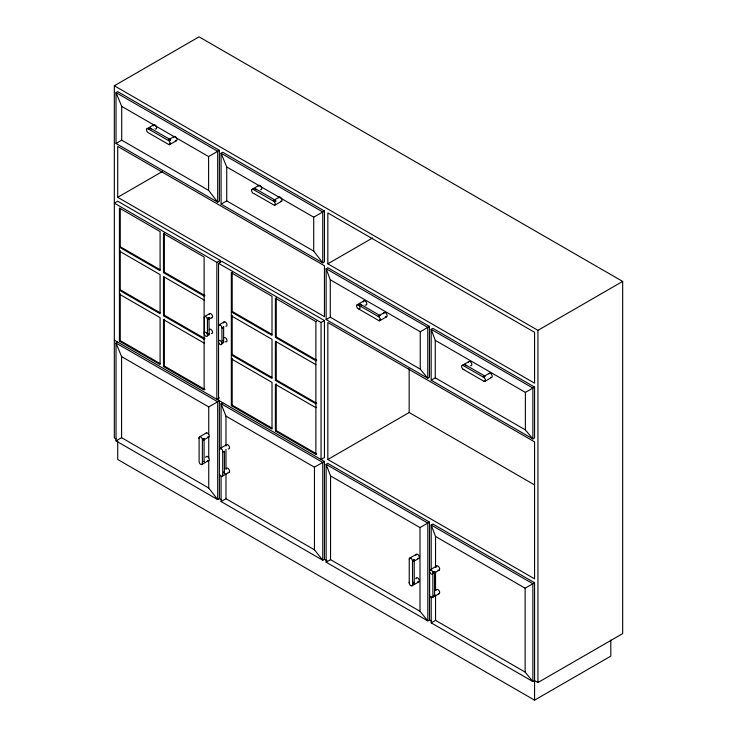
<?xml version="1.0" encoding="UTF-8"?>
<svg xmlns="http://www.w3.org/2000/svg" width="737" height="737" viewBox="0 0 737 737"><rect width="100%" height="100%" fill="white"/><g stroke="black" fill="none" stroke-linecap="round" stroke-linejoin="round"><path stroke-width="1.11" d="M208.976 319.462A2.395 1.382 60 0 0 209.142 319.084L208.976 317.509L207.281 318.485A2.395 1.382 60 0 0 204.969 316.431A2.395 1.382 60 0 0 204.342 318.743L204.342 332.442M209.142 334.745L209.142 333.732L207.447 334.709A2.395 1.382 60 0 0 204.84 332.101A2.395 1.382 60 0 0 204.84 335.307A2.395 1.382 60 0 0 207.447 335.722L209.142 334.745L208.976 317.509M199.11 437.492L199.11 461.979A2.395 1.382 60 0 0 200.74 464.374A2.395 1.382 60 0 0 202.38 463.868L202.38 439.381A2.395 1.382 60 0 0 200.74 436.986A2.395 1.382 60 0 0 199.11 437.492L199.11 438.506M202.38 463.868L202.38 462.854M222.712 452.131L222.712 451.118A2.395 1.382 60 0 0 221.082 448.722A2.395 1.382 60 0 0 219.442 449.229L221.137 448.253M219.442 473.725A2.395 1.382 60 0 0 221.082 476.12A2.395 1.382 60 0 0 222.712 475.614L222.712 474.6M429.56 594.022A2.395 1.382 60 0 0 430.979 597.283A2.395 1.382 60 0 0 432.895 596.445L432.831 572.428A2.395 1.382 60 0 0 431.2 570.033L431.256 569.563L429.56 570.539L429.56 594.529M154.991 128.809A2.395 1.382 60 0 0 156.456 126.727L156.189 126.165A2.395 1.382 60 0 0 153.793 124.783L153.526 125.032A2.395 1.382 60 0 0 153.296 125.88M175.323 140.555A2.395 1.382 60 0 0 176.797 138.464L176.521 137.902A2.395 1.382 60 0 0 174.125 136.52L173.858 136.769A2.395 1.382 60 0 0 173.628 137.616M260.493 189.658A2.395 1.382 60 0 0 261.515 187.382L261.248 186.82A2.395 1.382 60 0 0 258.853 185.438L258.586 185.687A2.395 1.382 60 0 0 258.42 186.056M280.382 201.21A2.395 1.382 60 0 0 281.856 199.119L281.58 198.557A2.395 1.382 60 0 0 279.185 197.175L278.918 197.424A2.395 1.382 60 0 0 278.752 197.802M203.633 440.035L208.986 436.857A2.395 1.382 60 0 0 208.986 434.894L208.718 434.333A2.395 1.382 60 0 0 205.89 433.577M201.947 464.494L208.986 460.33A2.395 1.382 60 0 0 208.986 458.377L208.718 457.815A2.395 1.382 60 0 0 206.876 456.323A2.395 1.382 60 0 0 205.826 457.53M116.022 438.939L114.327 437.962L114.327 85.768L199.054 36.85L622.673 281.423L622.673 633.627L537.946 682.536L534.565 680.583L532.869 681.559L431.2 622.866L431.2 596.39M116.022 143.485L121.716 140.196L121.716 106.386L116.022 92.613L117.717 91.637L219.386 150.33L219.386 201.21L217.691 202.187L116.022 143.485L116.022 92.613L217.691 151.315L217.691 202.187L208.608 190.367L121.716 140.196M147.013 128.689L153.793 124.783M148.653 129.132L150.348 128.155L170.68 139.892L168.985 140.868L148.653 129.132A2.395 1.382 60 0 0 146.525 129.786A2.395 1.382 60 0 0 148.653 132.909L168.985 144.655L170.68 143.669L169.805 143.162M169.049 139.45L174.125 136.52M169.75 144.581L176.521 140.666M117.717 197.295L324.446 316.652L324.446 265.771L117.717 146.423L117.717 197.295L162.352 171.528M208.608 190.367L208.608 156.557L219.386 150.33M159.947 269.631L120.269 246.729L119.422 247.217L160.095 270.7L160.095 231.565L119.422 208.083L119.422 341.102L160.095 364.575L160.095 317.656L119.422 294.174L120.269 293.685L120.269 340.614L159.947 363.516M204.121 296.117L163.485 272.653L163.485 233.518L164.333 233.03L164.333 272.165L204.969 295.629M221.082 204.14L226.729 200.879L226.729 166.958L221.082 153.268L222.777 152.292L324.446 210.994L324.446 261.865L322.751 262.842L221.082 204.14L221.082 153.268L322.751 211.97L322.751 262.842L313.713 251.105L226.729 200.879M252.072 189.345L258.853 185.438M253.27 189.464L254.965 188.488L275.306 200.224L273.611 201.21L253.27 189.464A2.395 1.382 60 0 0 251.639 190.984A2.395 1.382 60 0 0 254.118 193.61L274.459 205.347L281.58 201.321M279.185 197.175L274.109 200.114A2.395 1.382 60 0 1 275.306 200.224M159.947 312.681L120.269 289.77L119.422 290.267L160.095 313.741L160.095 274.606L119.422 251.133M274.459 205.347A2.395 1.382 60 0 0 274.459 201.956L276.154 200.98M163.485 272.653L164.333 272.165M220.234 260.391L117.717 201.21L114.327 203.163L216.844 262.354L220.234 260.391L220.234 262.694M218.539 263.33L221.929 261.377L324.446 320.558L324.446 457.53L321.056 459.483L321.056 322.52L218.539 263.33L218.539 400.292M313.713 251.105L313.713 217.185L324.446 210.994M271.861 428.04L232.192 405.129L232.192 358.394L231.344 358.882L272.008 382.365L272.008 429.1L231.344 405.617L231.344 272.791L232.192 272.303L232.192 311.438L271.861 334.34M117.717 342.088L116.022 343.064L116.022 440.901L217.691 499.594L219.386 498.617L221.082 499.594M119.422 341.102L120.269 340.614M204.121 300.023L163.485 276.568L163.485 315.703L164.333 315.206L204.969 338.67M204.61 316.542L209.695 313.603M207.447 335.722L207.447 319.057L209.142 318.08M209.142 319.084L212.532 317.131M232.192 311.438L231.344 311.926L272.008 335.399L272.008 296.274L231.344 272.791M219.036 324.86L224.112 321.931M220.234 324.98L218.539 325.966A2.395 1.382 60 0 1 220.234 324.98A2.395 1.382 60 0 1 221.929 327.919L221.929 343.571L223.624 342.594L223.624 326.942L221.929 327.919M327.836 263.818L534.565 383.176L534.565 332.304L327.836 212.947L327.836 263.818L372.563 237.996M204.121 343.073L163.485 319.609L163.485 366.538L164.333 366.049L204.969 389.505M271.861 377.39L232.192 354.479L231.344 354.967L272.008 378.45L272.008 339.315L231.344 315.841M275.398 337.362L276.246 336.873L316.726 360.236L315.878 360.725L275.398 337.362L275.398 298.227L315.878 321.599L316.726 321.111M116.022 440.901L121.577 437.686L121.577 356.607L116.022 343.064L217.691 401.766L217.691 499.594L208.746 488.014L121.577 437.686M321.056 322.52L324.446 320.558M326.141 319.582L330.277 317.196L330.277 279.793L326.141 268.71L327.836 267.734L429.478 326.417L429.478 377.289L427.782 378.265L326.141 319.582L326.141 268.71L427.782 327.394L427.782 378.265L420.256 369.136L330.277 317.196M357.132 304.786L363.912 300.88M358.772 305.229L360.467 304.252L379.896 315.473L378.201 316.449L379.085 316.956A2.395 1.382 60 0 1 380.338 319.572L380.771 319.757L379.085 320.733L357.896 308.499A2.395 1.382 60 0 1 356.634 305.883A2.395 1.382 60 0 1 357.896 304.722L358.772 305.229A2.395 1.382 60 0 1 360.024 307.845A2.395 1.382 60 0 1 358.772 309.006M219.386 397.851L216.844 399.316L216.844 262.354M208.746 434.388L208.746 406.925L219.386 400.79L219.386 498.617M222.777 402.743L221.082 403.719L221.082 448.612M384.226 312.599L379.14 315.537A2.395 1.382 60 0 1 379.896 315.473M231.344 405.617L232.192 405.129M275.398 380.403L276.246 379.914L316.726 403.286L315.878 403.775L275.398 380.403L275.398 341.277L315.878 364.64M379.841 320.669L386.621 316.753M199.543 436.866L206.323 432.951M202.38 439.381L204.075 438.404L204.075 439.409A2.395 1.382 60 0 1 203.909 439.786M420.256 369.136L420.256 331.742L429.478 326.417M219.884 448.603L226.655 444.687M275.398 431.053L276.246 430.565L316.726 453.937L315.878 454.425L275.398 431.053L275.398 384.318L315.878 407.69L316.726 407.202M222.279 476.231L229.05 472.325M431.173 380.228L435.263 377.86L435.263 340.356L431.173 329.347L432.868 328.37L534.565 387.082L534.565 437.962L532.869 438.939L431.173 380.228L431.173 329.347L532.869 388.067L532.869 438.939L525.38 429.892L435.263 377.86M326.988 560.737L324.446 559.272L322.751 560.249L221.082 501.556L225.973 498.728L225.973 473.486M462.173 365.432L468.944 361.517M463.803 369.652L462.928 369.145A2.395 1.382 60 0 1 461.675 366.529A2.395 1.382 60 0 1 462.928 365.359L464.623 364.382L465.498 364.889A2.395 1.382 60 0 1 466.263 365.838M114.327 85.768L537.946 330.342L622.673 281.423M225.973 445.949L225.973 416.119L221.082 403.719L322.751 462.421L322.751 560.249L314.459 549.811L314.459 467.203L324.446 461.445L114.327 340.125M327.836 459.483L534.565 578.84L534.565 441.868L327.836 322.52L327.836 459.483L409.164 412.527L534.399 484.826M489.304 373.272L484.218 376.202A2.395 1.382 60 0 1 484.983 376.137L464.623 364.382M484.983 376.137L483.288 377.114L484.163 377.62A2.395 1.382 60 0 1 485.425 380.237A2.395 1.382 60 0 1 484.163 381.407L462.928 369.145M484.163 381.407L485.858 380.421M484.928 381.333L491.699 377.418M525.38 429.892L525.38 392.388L534.565 387.082M326.141 562.211L330.563 559.659L330.563 475.945L326.141 464.374L327.836 463.398L429.505 522.1L429.505 619.928L427.81 620.904L326.141 562.211L326.141 464.374L427.81 523.077L427.81 620.904L419.998 611.295L330.563 559.659M419.998 611.295L419.998 527.581L429.505 522.1M409.661 558.176L416.442 554.261M409.228 582.783L409.228 558.803L410.924 557.817M412.554 584.708L412.499 560.691L414.194 559.715L414.249 583.732L412.554 584.708A2.395 1.382 60 0 1 410.638 585.547A2.395 1.382 60 0 1 409.228 582.276M412.554 561.226L414.194 559.715M418.837 558.416L413.752 561.345A2.395 1.382 60 0 0 414.249 560.249M430.003 569.913L436.774 565.998M432.831 572.428L434.581 571.488L434.581 595.468L432.895 596.445M434.526 571.451L432.895 572.971A2.395 1.382 60 0 1 431.421 574.059A2.395 1.382 60 0 1 429.56 571.553M412.057 585.804L418.837 581.889M434.093 573.091L439.169 570.152M432.398 597.541L439.169 593.635M431.2 622.866L435.539 620.351L435.539 595.072M435.539 567.499L435.539 536.472L431.2 525.03L532.869 583.732L532.869 681.559L525.131 672.08L525.131 588.2L534.565 582.755L432.895 524.053L431.2 525.03L431.2 569.922M117.717 441.067L117.717 459.483L534.565 700.15L610.816 656.123L610.816 640.011M168.985 140.868A2.395 1.382 60 0 1 170.247 143.485L170.68 143.669M121.716 106.386L153.711 124.857M154.567 125.354L174.043 136.603M174.899 137.1L208.608 156.557M226.729 166.958L313.713 217.185M330.277 279.793L420.256 331.742M435.263 340.356L525.38 392.388M357.896 304.722L379.085 316.956M462.928 365.359L484.163 377.62M379.896 319.25L380.771 319.757M163.485 233.518L204.121 256.983L204.121 389.993L163.485 366.538M163.485 315.703L204.121 339.158M435.539 536.472L525.131 588.2M330.563 475.945L419.998 527.581M225.973 416.119L314.459 467.203M121.577 356.607L208.746 406.925M225.973 498.728L314.459 549.811M435.539 620.351L525.131 672.08M429.505 619.928L431.2 620.904M273.611 201.21L274.459 201.956M170.68 139.892L169.805 139.385A2.395 1.382 60 0 0 168.773 139.708M207.281 318.485L207.447 319.057M537.946 330.342L537.946 682.536M534.565 582.755L534.565 700.15M435.539 572.096L435.539 590.475M431.256 569.563L431.256 570.576M409.164 368.786L409.164 412.527M324.446 461.445L324.446 559.272M315.878 321.599L315.878 454.425M276.246 297.739L276.246 336.873M276.246 341.931L276.246 379.914M276.246 383.83L276.246 430.565M232.192 315.353L232.192 354.479M225.973 449.386L225.973 468.898M222.712 451.118L222.712 475.614M221.082 476.231L221.082 501.556M208.746 437.078L208.746 457.861M208.746 460.561L208.746 488.014M204.075 438.404L204.075 461.878A2.395 1.382 60 0 0 203.909 461.307M164.333 277.232L164.333 315.206M164.333 319.121L164.333 366.049M120.269 208.746L120.269 246.729M120.269 250.644L120.269 289.77M223.624 451.882A2.395 1.382 60 0 0 224.407 451.155L224.407 473.624A2.395 1.382 60 0 0 223.624 471.975M209.262 314.229A2.395 1.382 60 0 1 212.09 314.985A2.395 1.382 60 0 1 211.335 317.822M380.338 319.572A2.395 1.382 60 0 1 379.085 320.733M223.624 323.027A2.395 1.382 60 0 1 225.163 321.968A2.395 1.382 60 0 1 226.987 324.63A2.395 1.382 60 0 1 225.752 326.15M223.624 326.942A2.395 1.382 60 0 1 222.777 328.149M208.718 460.579A2.395 1.382 60 0 1 207.521 460.459M209.262 329.881A2.395 1.382 60 0 1 212.09 330.646A2.395 1.382 60 0 1 211.335 333.474M223.845 337.832A2.395 1.382 60 0 1 226.784 339.527A2.395 1.382 60 0 1 225.319 341.618M436.341 590.107A2.395 1.382 60 0 1 439.169 590.862A2.395 1.382 60 0 1 438.414 593.7M360.467 304.252A2.395 1.382 60 0 1 361.498 305.754M363.415 301.977A2.395 1.382 60 0 1 365.11 300.991A2.395 1.382 60 0 1 366.805 303.93A2.395 1.382 60 0 1 365.11 304.906M468.511 362.143A2.395 1.382 60 0 1 471.339 362.899A2.395 1.382 60 0 1 470.584 365.736M434.581 571.986A2.395 1.382 60 0 1 434.36 572.833M434.36 594.363A2.395 1.382 60 0 1 434.581 595.468M409.228 558.803A2.395 1.382 60 0 1 410.859 558.296A2.395 1.382 60 0 1 412.499 560.691M416.175 554.51A2.395 1.382 60 0 1 419.104 556.205A2.395 1.382 60 0 1 417.639 558.296M415.944 555.357A2.395 1.382 60 0 1 416 554.887M413.752 582.064A2.395 1.382 60 0 1 414.249 583.732M150.348 128.155A2.395 1.382 60 0 1 151.103 129.095M488.871 373.899A2.395 1.382 60 0 1 490.796 373.585A2.395 1.382 60 0 1 492.196 376.487A2.395 1.382 60 0 1 490.501 377.307M254.965 188.488A2.395 1.382 60 0 1 256.163 189.75M383.728 313.695A2.395 1.382 60 0 1 385.423 312.718A2.395 1.382 60 0 1 387.118 315.657A2.395 1.382 60 0 1 385.423 316.634M436.276 567.103A2.395 1.382 60 0 1 437.971 566.117A2.395 1.382 60 0 1 439.667 569.056A2.395 1.382 60 0 1 437.971 570.033M429.56 570.539A2.395 1.382 60 0 1 431.2 570.033M170.247 143.485A2.395 1.382 60 0 1 168.985 144.655M222.777 340.411A2.395 1.382 60 0 1 223.624 342.594M226.158 469.266A2.395 1.382 60 0 1 227.705 468.216A2.395 1.382 60 0 1 229.529 470.869A2.395 1.382 60 0 1 228.295 472.389M208.718 437.105A2.395 1.382 60 0 1 207.521 436.986M226.222 445.314A2.395 1.382 60 0 1 229.05 446.078A2.395 1.382 60 0 1 228.295 448.907M416.175 577.992A2.395 1.382 60 0 1 419.104 579.687A2.395 1.382 60 0 1 417.639 581.769M415.944 578.84A2.395 1.382 60 0 1 416 578.37M218.539 341.618A2.395 1.382 60 0 0 221.082 344.778A2.395 1.382 60 0 0 221.082 341.388A2.395 1.382 60 0 0 218.539 341.618"/></g></svg>
